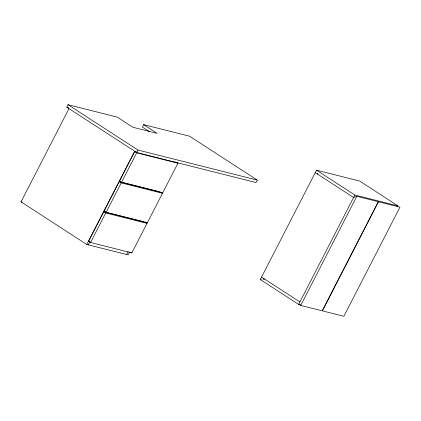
<?xml version="1.0" encoding="UTF-8"?>
<svg xmlns="http://www.w3.org/2000/svg" width="421" height="421" viewBox="0 0 421 421"><rect width="100%" height="100%" fill="white"/><g stroke="black" fill="none" stroke-linecap="round" stroke-linejoin="round"><path stroke-width="0.63" d="M143.635 124.632L189.582 136.204L257.263 180.088L256 182.551L136.657 152.491L66.781 107.181L68.049 104.724L117.233 117.112L132.894 127.268L157.107 133.362L143.635 124.632L142.372 127.089L149.376 131.631M129.689 251.984L128.189 254.9L86.763 244.464L21.05 201.854L68.976 108.602M86.763 244.464L134.683 151.213M143.519 221.693L147.029 223.362L131.847 252.895L90.589 242.501L88.621 241.222L103.798 211.689L142.893 221.535M159.564 191.892L162.485 193.281L147.308 222.814L106.05 212.421L104.076 211.142L119.254 181.609L158.98 191.613M175.025 161.811L177.946 163.201L162.769 192.734L121.506 182.34L119.538 181.062L134.715 151.528L136.609 152.007M88.294 244.848L89.983 241.565M136.657 152.491L137.92 150.029L257.263 180.088M90.589 242.501L105.766 212.968L147.029 223.362M106.05 212.421L121.227 182.888L162.485 193.281M121.506 182.34L136.688 152.807L177.946 163.201M126.658 254.51L128.152 251.595M300.531 304.888L298.631 304.409L260.299 279.555L316.513 170.168L359.645 181.035L397.977 205.89L397.471 206.874M263.92 278.618L263.635 279.165L263.199 278.881L263.478 278.334M317.166 173.873L317.445 173.326L317.881 173.61L317.602 174.157M298.631 304.409L354.845 195.023L397.977 205.89M300.741 305.414L356.819 196.302L378.3 201.712L322.223 310.824L300.741 305.414L298.768 304.136M356.819 196.302L353.582 197.486L315.25 172.631M66.781 107.181L68.676 107.66M119.538 181.062L120.801 181.383M104.076 211.142L105.339 211.463M21.05 201.854L22.071 202.112M263.199 278.881L264.467 279.202M260.299 279.555L261.567 279.87M88.621 241.222L89.878 241.543M145.555 221.983L147.308 222.814M130.678 252.337L131.847 252.895M316.513 170.168L354.845 195.023M68.049 104.724L137.92 150.029M134.715 151.528L136.688 152.807M119.254 181.609L121.227 182.888M261.562 277.092L299.894 301.946M103.798 211.689L105.766 212.968M378.468 201.759L322.391 310.866L343.873 316.276L399.95 207.169L378.468 201.759"/></g></svg>
